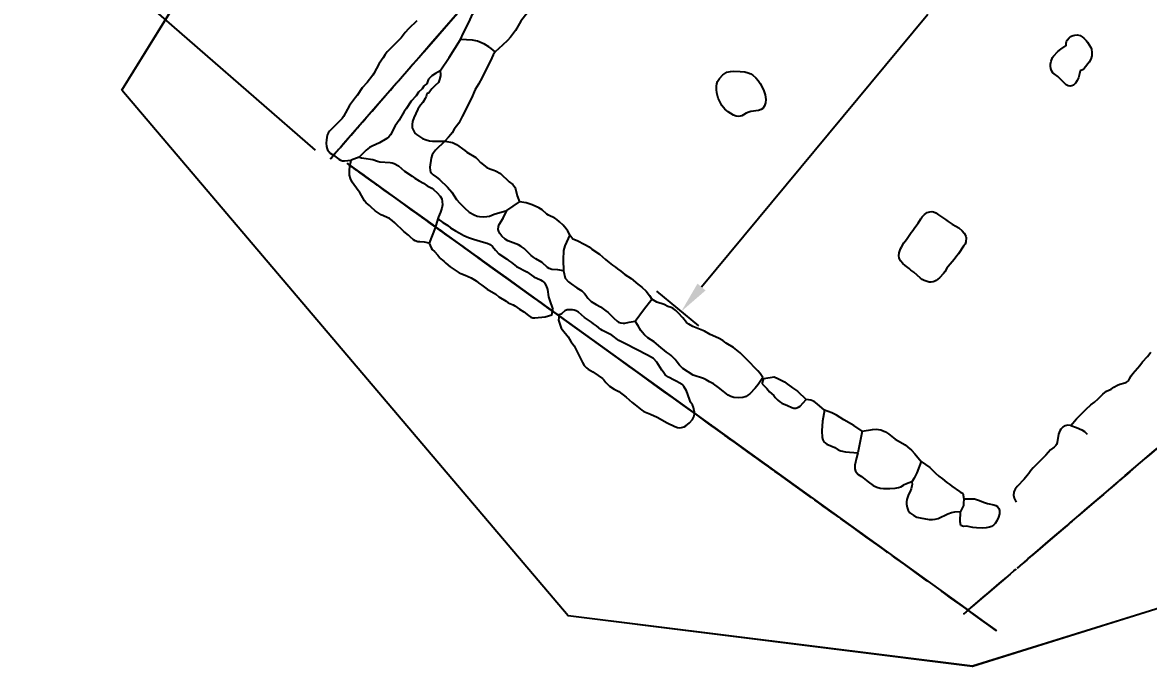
# Model space of a CAD drawing. Header units: metres. Extents: x -0.3 to 21.8, y 2.9 to 21.1.
# Drawn here: x -0.28 to 12.49, y 2.89 to 10.26 of the extents above; entities that cross this region are included whole.
import ezdxf

# ---------------------------------------------------------------- set-up
doc = ezdxf.new("R2010")
doc.units = ezdxf.units.M
doc.header["$MEASUREMENT"] = 0
doc.header["$XCLIPFRAME"] = 2
doc.layers.get('0').update_dxf_attribs({"color": 1})
for name, color, linetype in [('C-Wand_Steine', 5, 'Continuous'), ('Plan_Bemassung', 7, 'Continuous'), ('Plan_Bild', 251, 'Continuous'), ('Plan_Steine', 5, 'Continuous'), ('SonOms_A-Wand$0$A-Wand-Steine', 5, 'Continuous'), ('SonOms_B-Wand$0$B-Wand_Steine', 5, 'Continuous')]:
    doc.layers.add(name, color=color, linetype=linetype)
doc.styles.get("Standard").update_dxf_attribs({"font": 'arial.ttf'})
doc.dimstyles.get("Standard").update_dxf_attribs({"dimscale": 2, "dimtxt": 0.18, "dimasz": 0.18, "dimexe": 0.18, "dimexo": 0.0625, "dimgap": 0.09, "dimtad": 0, "dimtih": 1, "dimtoh": 1, "dimzin": 0, "dimdsep": 46, "dimtxsty": 'Standard', "dimcen": 0.09, "dimadec": 0, "dimazin": 0, "dimtfac": 1, "dimtofl": 0, "dimtmove": 0, "dimatfit": 3, "dimfxl": 1, "dimtolj": 1, "dimtzin": 0, "dimarcsym": 0})
picture_1 = doc.add_image_def('image1.jpg', size_in_pixel=(608, 517))

# ---------------------------------------------------------------- blocks, each defined once
blk = doc.blocks.new('*D1')
at = {"layer": 'Defpoints', "color": 0, "transparency": 16777216}
for p in [(8.136, 20.814), (11.283, 18.071), (3.141, 8.729)]:
    blk.add_point(p, dxfattribs=at)
at = {"layer": 'Plan_Bemassung', "color": 0, "lineweight": -2, "transparency": 16777216}
for p, q in [((11.189, 18.154), (7.864, 21.051)), ((7.899, 20.543), (4.382, 16.507)), ((0.231, 11.743), (3.748, 15.779)), ((3.047, 8.811), (-0.277, 11.708))]:
    blk.add_line(p, q, dxfattribs=at)
at = {"layer": 'Plan_Bemassung', "color": 0, "transparency": 16777216}
for points in [[(7.854, 20.582), (7.944, 20.503), (8.136, 20.814)], [(0.185, 11.783), (0.276, 11.704), (-0.006, 11.472)]]:
    blk.add_solid(points, dxfattribs=at)
at = {"layer": 'Plan_Bemassung', "color": 0, "transparency": 16777216, "insert": (4.065, 16.143), "char_height": 0.36, "attachment_point": 5}
blk.add_mtext('\\A1;12.39', dxfattribs=at)
blk = doc.blocks.new('*D3')
at = {"layer": 'Defpoints', "color": 0, "transparency": 16777216}
for p in [(13.39, 14.455), (13.684, 14.211), (7.488, 6.738)]:
    blk.add_point(p, dxfattribs=at)
at = {"layer": 'Plan_Bemassung', "color": 0, "lineweight": -2, "transparency": 16777216}
for p, q in [((13.588, 14.291), (13.112, 14.685)), ((13.16, 14.178), (10.593, 11.083)), ((7.423, 7.26), (9.99, 10.355)), ((7.391, 6.818), (6.916, 7.212))]:
    blk.add_line(p, q, dxfattribs=at)
at = {"layer": 'Plan_Bemassung', "color": 0, "transparency": 16777216}
for points in [[(13.114, 14.216), (13.206, 14.14), (13.39, 14.455)], [(7.377, 7.298), (7.469, 7.221), (7.193, 6.982)]]:
    blk.add_solid(points, dxfattribs=at)
at = {"layer": 'Plan_Bemassung', "color": 0, "transparency": 16777216, "insert": (10.291, 10.719), "char_height": 0.36, "attachment_point": 5}
blk.add_mtext('\\A1;9.71', dxfattribs=at)
blk = doc.blocks.new('SonOms_A-Wand')
at = {"layer": 'SonOms_A-Wand$0$A-Wand-Steine', "extrusion": (-0.753505, 0.657443, -1.93142e-16), "elevation": 3.307}
blk.add_lwpolyline([(-8.867, 1.1), (-8.898, 1.206), (-8.935, 1.304), (-8.999, 1.344), (-9.02, 1.369), (-9.026, 1.567), (-9.038, 1.63), (-9.089, 1.689), (-9.13, 1.691), (-9.147, 1.691), (-9.175, 1.708), (-9.236, 1.766), (-9.295, 1.786), (-9.398, 1.757), (-9.522, 1.739), (-9.636, 1.768), (-9.716, 1.772), (-9.764, 1.753), (-9.808, 1.752), (-9.854, 1.765), (-9.922, 1.745), (-10.075, 1.669), (-10.296, 1.549), (-10.459, 1.494), (-10.719, 1.525), (-10.837, 1.535), (-10.952, 1.56), (-11.025, 1.583), (-11.105, 1.612), (-11.212, 1.619), (-11.249, 1.597), (-11.302, 1.62), (-11.386, 1.561), (-11.479, 1.444), (-11.532, 1.372), (-11.537, 1.308), (-11.532, 1.046), (-11.547, 0.946), (-11.507, 0.784), (-11.477, 0.696), (-11.435, 0.57), (-11.408, 0.475), (-11.286, 0.436), (-11.079, 0.219), (-11.014, 0.14), (-10.948, 0.11), (-10.762, 0.126), (-10.68, 0.15), (-10.562, 0.147), (-10.441, 0.122), (-10.306, 0.109), (-10.202, 0.084), (-10.094, 0.073), (-9.996, 0.118), (-9.818, 0.074), (-9.67, 0.065), (-9.424, 0.04), (-9.23, 0.039), (-9.026, 0.014), (-8.911, 0.088), (-8.869, 0.171), (-8.82, 0.258), (-8.799, 0.365), (-8.779, 0.486), (-8.702, 0.584), (-8.683, 0.627), (-8.692, 0.684), (-8.735, 0.739), (-8.769, 0.855), (-8.823, 0.91), (-8.852, 0.962)], close=True, dxfattribs=at)
blk = doc.blocks.new('SonOms_B-Wand')
at = {"layer": 'SonOms_B-Wand$0$B-Wand_Steine', "extrusion": (-0.584431, -0.811443, -2.64902e-16), "elevation": -9.019}
for points in [[(-2.108, 0.308), (-2.166, 0.335), (-2.241, 0.33), (-2.295, 0.312), (-2.297, 0.24), (-2.274, 0.193), (-2.261, 0.151), (-2.261, 0.07), (-2.249, 0.047), (-2.18, 0.058), (-2.079, 0.083), (-1.897, 0.139), (-1.879, 0.171), (-1.908, 0.191), (-1.973, 0.2), (-2.041, 0.236)], [(-1.079, 0.791), (-1.116, 0.909), (-1.154, 0.996), (-1.215, 1.1), (-1.235, 1.281), (-1.261, 1.382), (-1.327, 1.483), (-1.414, 1.509), (-1.405, 1.558), (-1.419, 1.665), (-1.495, 1.74), (-1.65, 1.777), (-1.783, 1.772), (-1.861, 1.728), (-1.968, 1.555), (-2.118, 1.451), (-2.103, 1.365), (-2.138, 1.255), (-2.101, 1.128), (-2.069, 1.01), (-2.161, 0.814), (-2.178, 0.598), (-2.202, 0.416), (-2.178, 0.35), (-2.106, 0.324), (-2.04, 0.289), (-1.982, 0.26), (-1.823, 0.269), (-1.705, 0.301), (-1.593, 0.306), (-1.445, 0.303), (-1.267, 0.28), (-1.105, 0.254), (-1.07, 0.289), (-1.053, 0.344), (-1.065, 0.508), (-1.056, 0.65)], [(-0.577, 0.038), (-0.588, 0.119), (-0.64, 0.217), (-0.704, 0.257), (-0.816, 0.254), (-0.926, 0.269), (-1.004, 0.266), (-1.09, 0.223), (-1.137, 0.151), (-1.203, 0.145), (-1.238, 0.162), (-1.301, 0.226), (-1.388, 0.252), (-1.463, 0.249), (-1.546, 0.182), (-1.636, 0.104), (-1.691, 0.107), (-1.769, 0.093), (-1.861, 0.032), (-1.893, -0.043), (-1.867, -0.106), (-1.821, -0.17), (-1.772, -0.167), (-1.656, -0.109), (-1.396, 0.006), (-1.287, 0.015), (-1.189, -0.014), (-1.013, -0.071), (-0.851, -0.112), (-0.66, -0.074), (-0.594, -0.034)], [(0.477, 0.52), (0.479, 0.632), (0.505, 0.779), (0.511, 0.973), (0.505, 1.25), (0.436, 1.397), (0.364, 1.428), (0.321, 1.5), (0.24, 1.578), (-0.046, 1.702), (-0.268, 1.728), (-0.456, 1.717), (-0.496, 1.682), (-0.528, 1.679), (-0.666, 1.766), (-0.736, 1.757), (-0.86, 1.702), (-0.935, 1.599), (-0.949, 1.391), (-0.975, 1.1), (-1.018, 0.993), (-1.004, 0.898), (-0.958, 0.759), (-0.992, 0.603), (-1.007, 0.35), (-0.978, 0.289), (-0.938, 0.286), (-0.857, 0.292), (-0.684, 0.283), (-0.626, 0.249), (-0.594, 0.185), (-0.545, 0.032), (-0.476, -0.083), (-0.395, -0.112), (-0.259, -0.083), (-0.075, -0.06), (0.168, -0.043), (0.263, -0.008), (0.338, 0.102), (0.41, 0.315), (0.422, 0.416)], [(2.795, 0.591), (2.801, 0.675), (2.785, 0.843), (2.756, 0.995), (2.792, 1.111), (2.837, 1.192), (2.821, 1.276), (2.737, 1.421), (2.617, 1.563), (2.459, 1.731), (2.365, 1.806), (2.258, 1.854), (2.126, 1.857), (1.99, 1.893), (1.793, 1.893), (1.695, 1.769), (1.634, 1.707), (1.53, 1.623), (1.159, 1.549), (0.848, 1.449), (0.732, 1.326), (0.674, 1.11), (0.629, 0.848), (0.561, 0.661), (0.554, 0.551), (0.49, 0.46), (0.48, 0.396), (0.428, 0.331), (0.419, 0.208), (0.396, 0.063), (0.486, -0.021), (0.529, -0.024), (0.642, -0.002), (0.975, -0.053), (1.324, -0.06), (1.725, -0.099), (1.838, -0.05), (1.941, -0.037), (2.164, -0.086), (2.491, -0.141), (2.572, -0.124), (2.575, 0.002), (2.64, 0.053), (2.74, 0.079), (2.795, 0.173), (2.801, 0.297), (2.779, 0.465)], [(2.787, -0.076), (2.765, -0.043), (2.765, 0), (2.776, 0.026), (2.783, 0.044), (2.721, 0.051), (2.642, 0.033), (2.598, 0), (2.598, -0.065), (2.609, -0.101), (2.678, -0.13), (2.769, -0.126), (2.798, -0.112)], [(3.018, -0.036), (3.015, 0.015), (2.979, 0.04), (2.913, 0.022), (2.845, 0.011), (2.79, 0.022), (2.776, -0.025), (2.808, -0.076), (2.87, -0.101), (2.975, -0.083)], [(3.612, 0.435), (3.543, 0.496), (3.471, 0.612), (3.384, 0.702), (3.304, 0.71), (3.214, 0.691), (3.127, 0.702), (3.026, 0.757), (2.979, 0.71), (2.888, 0.695), (2.848, 0.615), (2.841, 0.5), (2.892, 0.42), (2.913, 0.312), (2.939, 0.181), (3.029, 0.156), (3.058, 0.149), (3.127, 0.16), (3.239, 0.145), (3.33, 0.113), (3.409, 0.08), (3.522, 0.084), (3.569, 0.131), (3.616, 0.214), (3.652, 0.337)], [(3.375, 0.042), (3.354, 0.08), (3.288, 0.118), (3.139, 0.133), (3.078, 0.118), (3.058, 0.075), (3.045, -0.065), (3.07, -0.082), (3.342, -0.093), (3.369, -0.062), (3.39, -0.024)], [(3.638, 0.016), (3.615, 0.07), (3.582, 0.095), (3.565, 0.087), (3.534, 0.062), (3.468, 0.062), (3.387, 0.067), (3.397, 0.016), (3.405, -0.032), (3.387, -0.07), (3.367, -0.103), (3.425, -0.118), (3.476, -0.123), (3.577, -0.115), (3.62, -0.088), (3.641, -0.034)], [(4.168, 0.032), (4.216, 0.118), (4.185, 0.166), (4.064, 0.156), (3.932, 0.168), (3.81, 0.194), (3.729, 0.181), (3.694, 0.108), (3.674, -0.044), (3.724, -0.082), (3.765, -0.095), (3.823, -0.08), (3.957, -0.08), (4.046, -0.05)], [(4.569, -0.012), (4.537, 0.038), (4.464, 0.073), (4.347, 0.093), (4.292, 0.08), (4.237, 0.038), (4.236, 0.007), (4.34, -0.046), (4.376, -0.049), (4.471, -0.04), (4.557, -0.042)], [(4.839, 0.061), (4.81, 0.103), (4.784, 0.124), (4.706, 0.139), (4.629, 0.121), (4.599, 0.096), (4.596, 0.05), (4.62, 0.025), (4.667, 0.016), (4.835, 0.023)], [(5.252, 0.023), (5.218, 0.05), (5.114, 0.069), (4.95, 0.069), (4.858, 0.038), (4.842, -0.033), (4.876, -0.078), (4.952, -0.09), (5.161, -0.065), (5.218, -0.039)], [(5.811, 0.006), (5.802, 0.057), (5.727, 0.084), (5.491, 0.124), (5.358, 0.11), (5.316, 0.068), (5.328, 0.011), (5.431, -0.012), (5.468, -0.03), (5.601, -0.083), (5.74, -0.088)], [(6.773, 0.03), (6.743, 0.106), (6.672, 0.126), (6.562, 0.135), (6.438, 0.135), (6.326, 0.11), (6.133, 0.088), (6.033, 0.088), (6.007, 0.046), (6.015, 0.007), (6.083, -0.052), (6.111, -0.075), (6.189, -0.076), (6.29, -0.073), (6.36, -0.032), (6.454, -0.03), (6.576, -0.059), (6.718, -0.095), (6.766, -0.05)]]:
    blk.add_lwpolyline(points, close=True, dxfattribs=at)
blk.add_lwpolyline([(-2.289, 0.007), (6.377, -0.011)], dxfattribs=at)
blk = doc.blocks.new('SonOms_C-Wand')
at = {"layer": 'C-Wand_Steine', "extrusion": (0.65081, -0.75924, -4.7566e-16), "elevation": 4.071}
for points in [[(13.304, 0.115), (13.299, 0.189), (13.28, 0.222), (13.192, 0.265), (13.079, 0.265), (13.007, 0.246), (12.95, 0.246), (12.9, 0.261), (12.682, 0.227), (12.62, 0.179), (12.567, 0.108), (12.57, 0.043), (12.584, -0.062), (12.615, -0.115), (12.68, -0.146), (12.907, -0.167), (13.055, -0.172), (13.101, -0.158), (13.194, -0.117), (13.266, -0.038), (13.282, 0.034)], [(12.53, -0.139), (12.554, -0.101), (12.569, -0.043), (12.559, 0.033), (12.53, 0.098), (12.487, 0.165), (12.387, 0.196), (12.289, 0.201), (12.181, 0.213), (12.049, 0.234), (11.971, 0.249), (11.906, 0.241), (11.822, 0.203), (11.784, 0.127), (11.786, 0.069), (11.782, -0.067), (11.796, -0.117), (11.827, -0.151), (11.923, -0.156), (12.047, -0.175), (12.329, -0.179), (12.514, -0.179)], [(11.747, 0.134), (11.716, 0.158), (11.625, 0.186), (11.46, 0.22), (11.312, 0.253), (11.216, 0.27), (11.144, 0.256), (11.053, 0.227), (11.01, 0.16), (11.005, 0.079), (11.015, -0.038), (11.034, -0.067), (11.168, -0.072), (11.235, -0.086), (11.343, -0.105), (11.467, -0.108), (11.596, -0.124), (11.747, -0.139), (11.773, -0.084), (11.771, -0.026)], [(10.983, 0), (10.981, 0.065), (10.971, 0.134), (10.959, 0.198), (10.897, 0.218), (10.765, 0.237), (10.658, 0.258), (10.56, 0.256), (10.471, 0.246), (10.325, 0.258), (10.241, 0.237), (10.203, 0.186), (10.206, 0.105), (10.22, 0), (10.28, -0.022), (10.38, -0.055), (10.495, -0.088), (10.579, -0.088), (10.732, -0.091), (10.847, -0.065), (10.954, -0.045)]]:
    blk.add_lwpolyline(points, close=True, dxfattribs=at)

msp = doc.modelspace()

# ---------------------------------------------------------------- linework, layer by layer
at = {"layer": 'Plan_Bild'}
msp.add_lwpolyline([(0.85, 9.495), (4.661, 15.664), (11.406, 18.731), (16.633, 16.844), (20.174, 11.046), (16.431, 4.809), (10.496, 2.955), (5.909, 3.529)], close=True, dxfattribs=at)
at = {"layer": 'Plan_Steine'}
for p, q in [((4.365, 9.657), (4.328, 9.62)), ((4.439, 9.582), (4.402, 9.545)), ((4.253, 9.509), (4.215, 9.472)), ((4.402, 9.545), (4.364, 9.508)), ((3.542, 8.735), (3.449, 8.698)), ((5.216, 8.129), (5.358, 8.225)), ((9.243, 5.623), (9.196, 5.377))]:
    msp.add_line(p, q, dxfattribs=at)
for points in [[(4.689, 10.067), (4.725, 10.145), (4.789, 10.269), (4.826, 10.354), (4.839, 10.375), (4.894, 10.444), (4.935, 10.517), (4.961, 10.569), (4.99, 10.616), (5.02, 10.654), (5.054, 10.712), (5.068, 10.755), (5.072, 10.789), (5.068, 10.812), (5.061, 10.834), (5.043, 10.877)], [(5.475, 10.402), (5.427, 10.345), (5.375, 10.278), (5.312, 10.17), (5.256, 10.096), (5.222, 10.058), (5.167, 10.004), (5.081, 9.929)], [(4.194, 10.279), (4.1, 10.189), (4.063, 10.149), (4.039, 10.116), (4.016, 10.089), (3.892, 9.964), (3.858, 9.928), (3.837, 9.899), (3.814, 9.859), (3.768, 9.797), (3.707, 9.683), (3.696, 9.665), (3.631, 9.581), (3.576, 9.521), (3.519, 9.433), (3.5, 9.412), (3.432, 9.318), (3.362, 9.193), (3.346, 9.172), (3.319, 9.142), (3.221, 9.047), (3.203, 9.027), (3.188, 9.005), (3.177, 8.981), (3.172, 8.956), (3.169, 8.93), (3.168, 8.892), (3.171, 8.853), (3.176, 8.829), (3.181, 8.817), (3.195, 8.797), (3.212, 8.78), (3.25, 8.755), (3.308, 8.711), (3.329, 8.698), (3.352, 8.691), (3.374, 8.69), (3.449, 8.698)], [(4.459, 9.712), (4.561, 9.863), (4.689, 10.067)], [(5.081, 9.929), (5.039, 9.968), (5.01, 9.987), (4.96, 10.017), (4.884, 10.051), (4.826, 10.061), (4.689, 10.067)], [(5.081, 9.929), (5.061, 9.893), (5.046, 9.859), (4.934, 9.637), (4.895, 9.563), (4.856, 9.501), (4.814, 9.404), (4.708, 9.193), (4.669, 9.119), (4.618, 9.049), (4.594, 9.009), (4.58, 8.989), (4.555, 8.961), (4.51, 8.916)], [(4.459, 9.712), (4.406, 9.684), (4.365, 9.657)], [(4.459, 9.712), (4.462, 9.673), (4.462, 9.657), (4.452, 9.614), (4.439, 9.582)], [(4.328, 9.62), (4.318, 9.598), (4.309, 9.564)], [(4.215, 9.472), (4.187, 9.428), (4.131, 9.369), (4.075, 9.28), (4.051, 9.251), (3.995, 9.153), (3.949, 9.09), (3.894, 8.988), (3.876, 8.963), (3.854, 8.944), (3.772, 8.895), (3.687, 8.859), (3.659, 8.844), (3.619, 8.811), (3.542, 8.735)], [(4.309, 9.564), (4.296, 9.558), (4.284, 9.55), (4.274, 9.539), (4.253, 9.509)], [(4.308, 9.453), (4.299, 9.42), (4.289, 9.397)], [(4.364, 9.508), (4.343, 9.478), (4.333, 9.467), (4.321, 9.459), (4.308, 9.453)], [(4.289, 9.397), (4.261, 9.353), (4.236, 9.323), (4.207, 9.276), (4.159, 9.181), (4.144, 9.137), (4.14, 9.102), (4.143, 9.067), (4.155, 9.034), (4.172, 9.005), (4.19, 8.99), (4.258, 8.946), (4.302, 8.928), (4.337, 8.918), (4.372, 8.915), (4.51, 8.916)], [(4.51, 8.916), (4.405, 8.813), (4.382, 8.783), (4.369, 8.761), (4.357, 8.722), (4.342, 8.621), (4.346, 8.581), (4.351, 8.568), (4.364, 8.548), (4.381, 8.531), (4.419, 8.506), (4.451, 8.48), (4.544, 8.391), (4.59, 8.337), (4.646, 8.253), (4.683, 8.211), (4.734, 8.157), (4.789, 8.109), (4.843, 8.08), (4.877, 8.065), (4.905, 8.059), (4.947, 8.056), (4.99, 8.059), (5.018, 8.065), (5.073, 8.085), (5.216, 8.129)], [(4.51, 8.916), (4.599, 8.898), (4.623, 8.89), (4.646, 8.878), (4.739, 8.81), (4.76, 8.791), (4.864, 8.728), (4.881, 8.712), (4.915, 8.674), (4.99, 8.617), (5.023, 8.6), (5.067, 8.587), (5.088, 8.578), (5.144, 8.546), (5.241, 8.454), (5.282, 8.422), (5.304, 8.394), (5.314, 8.373), (5.334, 8.296), (5.358, 8.225)], [(4.335, 7.756), (4.28, 7.769), (4.227, 7.771), (4.205, 7.774), (4.175, 7.784), (4.158, 7.794), (4.118, 7.828), (4.098, 7.848), (4.047, 7.888), (3.945, 7.989), (3.916, 8.015), (3.885, 8.036), (3.789, 8.08), (3.723, 8.124), (3.675, 8.166), (3.656, 8.185), (3.619, 8.216), (3.601, 8.238), (3.547, 8.333), (3.529, 8.355), (3.462, 8.449), (3.443, 8.492), (3.432, 8.529), (3.429, 8.585), (3.433, 8.626), (3.449, 8.698)], [(3.542, 8.735), (3.565, 8.727), (3.593, 8.721), (3.694, 8.707), (3.75, 8.687), (3.773, 8.682), (3.893, 8.674), (3.916, 8.67), (3.937, 8.663), (3.987, 8.635), (4.053, 8.574), (4.141, 8.517), (4.171, 8.493), (4.221, 8.463), (4.269, 8.438), (4.313, 8.409), (4.363, 8.381), (4.382, 8.367), (4.426, 8.327), (4.458, 8.291), (4.476, 8.259), (4.483, 8.229), (4.484, 8.192), (4.478, 8.155), (4.463, 8.11), (4.439, 8.057), (4.432, 8.034)], [(5.931, 7.851), (5.908, 7.892), (5.889, 7.919), (5.853, 7.961), (5.813, 8), (5.782, 8.026), (5.759, 8.04), (5.687, 8.075), (5.668, 8.087), (5.614, 8.137), (5.576, 8.158), (5.503, 8.193), (5.481, 8.201), (5.434, 8.215), (5.358, 8.225)], [(5.858, 7.444), (5.794, 7.454), (5.725, 7.46), (5.694, 7.47), (5.676, 7.482), (5.617, 7.537), (5.542, 7.578), (5.52, 7.593), (5.49, 7.619), (5.41, 7.696), (5.379, 7.72), (5.346, 7.737), (5.227, 7.783), (5.195, 7.804), (5.157, 7.838), (5.134, 7.868), (5.123, 7.89), (5.118, 7.913), (5.121, 7.948), (5.128, 7.97), (5.172, 8.041), (5.216, 8.129)], [(4.432, 8.034), (4.403, 7.933), (4.335, 7.756)], [(4.432, 8.034), (4.491, 7.991), (4.545, 7.956), (4.576, 7.932), (4.633, 7.898), (4.674, 7.876), (4.726, 7.843), (4.78, 7.821), (4.836, 7.802), (4.949, 7.767), (4.993, 7.756), (5.025, 7.741), (5.052, 7.718), (5.085, 7.677), (5.123, 7.638), (5.21, 7.58), (5.232, 7.561), (5.267, 7.538), (5.326, 7.493), (5.44, 7.431), (5.522, 7.376), (5.596, 7.343), (5.616, 7.331), (5.643, 7.306), (5.662, 7.275), (5.677, 7.23), (5.688, 7.15), (5.7, 7.116), (5.737, 7.003)], [(5.931, 7.851), (5.873, 7.726), (5.859, 7.675), (5.852, 7.567), (5.858, 7.444)], [(5.931, 7.851), (5.965, 7.807), (6.014, 7.786), (6.099, 7.743), (6.147, 7.714), (6.177, 7.69), (6.264, 7.633), (6.332, 7.571), (6.358, 7.553), (6.414, 7.508), (6.449, 7.484), (6.471, 7.465), (6.506, 7.441), (6.554, 7.403), (6.625, 7.357), (6.702, 7.291), (6.745, 7.259), (6.796, 7.213), (6.831, 7.162), (6.861, 7.123)], [(4.335, 7.756), (4.356, 7.706), (4.369, 7.685), (4.395, 7.661), (4.433, 7.621), (4.456, 7.591), (4.468, 7.578), (4.505, 7.549), (4.524, 7.529), (4.572, 7.487), (4.653, 7.437), (4.675, 7.42), (4.694, 7.412), (4.743, 7.395), (4.809, 7.363), (4.867, 7.329), (4.897, 7.304), (4.93, 7.281), (4.991, 7.234), (5.089, 7.178), (5.126, 7.149), (5.207, 7.099), (5.23, 7.082), (5.288, 7.059), (5.307, 7.048), (5.36, 7.009), (5.408, 6.979), (5.461, 6.936), (5.488, 6.918), (5.51, 6.91), (5.532, 6.909), (5.648, 6.922), (5.724, 6.943), (5.737, 7.003)], [(5.858, 7.444), (5.875, 7.36), (5.913, 7.32), (5.946, 7.297), (6.007, 7.251), (6.047, 7.228), (6.065, 7.215), (6.097, 7.185), (6.11, 7.168), (6.133, 7.135), (6.172, 7.096), (6.229, 7.06), (6.277, 7.034), (6.338, 6.988), (6.364, 6.97), (6.41, 6.927), (6.427, 6.907), (6.465, 6.871), (6.482, 6.861), (6.506, 6.852), (6.536, 6.849), (6.555, 6.851), (6.604, 6.862), (6.669, 6.871)], [(6.669, 6.871), (6.766, 7.002), (6.861, 7.123)], [(8.119, 6.232), (8.086, 6.279), (8.06, 6.31), (7.937, 6.437), (7.86, 6.512), (7.784, 6.572), (7.704, 6.623), (7.665, 6.652), (7.617, 6.68), (7.522, 6.722), (7.458, 6.759), (7.325, 6.81), (7.277, 6.838), (7.252, 6.856), (7.21, 6.909), (7.158, 6.966), (7.13, 6.992), (7.1, 7.015), (7.079, 7.026), (7.04, 7.04), (6.998, 7.062), (6.915, 7.089), (6.861, 7.123)], [(8.119, 6.232), (8.066, 6.155), (8.032, 6.113), (7.969, 6.049), (7.949, 6.033), (7.928, 6.019), (7.916, 6.013), (7.891, 6.006), (7.839, 6.002), (7.788, 6.007), (7.754, 6.019), (7.726, 6.033), (7.67, 6.076), (7.614, 6.121), (7.558, 6.162), (7.515, 6.182), (7.476, 6.207), (7.447, 6.22), (7.329, 6.258), (7.21, 6.334), (7.172, 6.374), (7.148, 6.408), (7.124, 6.436), (7.08, 6.481), (7.061, 6.497), (7.026, 6.521), (7.004, 6.54), (6.96, 6.572), (6.884, 6.638), (6.813, 6.684), (6.775, 6.718), (6.749, 6.747), (6.734, 6.767), (6.705, 6.819), (6.669, 6.871)], [(11.609, 5.69), (11.675, 5.765), (11.783, 5.873), (11.838, 5.922), (11.881, 5.953), (11.921, 5.989), (11.975, 6.045), (12.016, 6.079), (12.067, 6.102), (12.097, 6.123), (12.14, 6.145), (12.168, 6.156), (12.223, 6.171), (12.244, 6.181), (12.263, 6.196), (12.278, 6.216), (12.295, 6.251), (12.315, 6.279), (12.394, 6.368), (12.425, 6.41), (12.48, 6.47), (12.518, 6.521)], [(8.112, 6.161), (8.131, 6.222), (8.246, 6.239), (8.29, 6.223), (8.364, 6.184), (8.384, 6.17), (8.453, 6.115), (8.513, 6.076), (8.611, 5.984)], [(8.112, 6.161), (8.162, 6.107), (8.194, 6.07), (8.243, 6.029), (8.259, 6.006), (8.287, 5.975), (8.309, 5.957), (8.332, 5.942), (8.396, 5.917), (8.448, 5.891), (8.47, 5.886), (8.492, 5.886), (8.523, 5.896), (8.541, 5.907), (8.611, 5.984)], [(8.817, 5.861), (8.733, 5.934), (8.699, 5.959), (8.663, 5.976), (8.611, 5.984)], [(8.817, 5.861), (8.793, 5.736), (8.786, 5.627), (8.79, 5.552), (8.797, 5.525), (8.81, 5.502), (8.827, 5.487), (8.845, 5.477), (8.933, 5.437), (8.974, 5.413), (9.004, 5.401), (9.055, 5.39), (9.196, 5.377)], [(9.243, 5.623), (9.151, 5.688), (9.036, 5.752), (8.954, 5.807), (8.9, 5.832), (8.817, 5.861)], [(9.243, 5.623), (9.362, 5.643), (9.402, 5.645), (9.429, 5.644), (9.455, 5.639), (9.51, 5.618), (9.544, 5.594), (9.617, 5.532), (9.732, 5.468), (9.764, 5.444), (9.805, 5.407), (9.842, 5.367), (9.912, 5.278)], [(11.609, 5.69), (11.578, 5.692), (11.548, 5.684), (11.522, 5.67), (11.497, 5.645), (11.485, 5.629), (11.47, 5.589), (11.456, 5.495), (11.448, 5.473), (11.442, 5.463), (11.423, 5.444), (11.382, 5.413), (11.328, 5.352), (11.184, 5.207), (11.159, 5.178), (11.134, 5.143), (11.115, 5.121), (11.082, 5.078), (11.003, 4.996), (10.978, 4.966), (10.967, 4.944), (10.963, 4.933), (10.961, 4.898), (10.969, 4.864), (10.992, 4.817)], [(11.609, 5.69), (11.675, 5.667), (11.737, 5.638), (11.764, 5.62), (11.796, 5.591)], [(9.196, 5.377), (9.18, 5.323), (9.163, 5.239), (9.163, 5.198), (9.17, 5.171), (9.183, 5.151), (9.2, 5.134), (9.238, 5.108), (9.312, 5.049), (9.371, 5.007), (9.409, 4.989), (9.447, 4.979), (9.488, 4.975), (9.56, 4.974), (9.617, 4.977), (9.658, 4.985), (9.682, 4.994), (9.713, 5.013)], [(9.912, 5.278), (9.864, 5.152), (9.833, 5.091), (9.806, 5.049)], [(9.912, 5.278), (10.013, 5.21), (10.059, 5.168), (10.076, 5.149), (10.115, 5.112), (10.156, 5.082), (10.206, 5.041), (10.24, 5.018), (10.262, 4.999), (10.347, 4.938), (10.365, 4.929), (10.385, 4.922)], [(9.806, 5.049), (9.746, 5.027), (9.713, 5.013)], [(9.806, 5.049), (9.81, 5.02), (9.808, 5.002), (9.8, 4.97), (9.787, 4.938)], [(9.787, 4.938), (9.771, 4.906), (9.752, 4.848), (9.749, 4.822), (9.748, 4.795), (9.753, 4.756), (9.766, 4.725), (9.777, 4.707), (9.785, 4.699), (9.83, 4.666), (9.863, 4.649), (9.901, 4.639), (10.004, 4.623), (10.044, 4.622), (10.071, 4.624), (10.108, 4.634), (10.215, 4.685), (10.259, 4.7), (10.296, 4.708), (10.361, 4.711)], [(10.396, 4.857), (10.52, 4.856), (10.576, 4.836), (10.62, 4.817), (10.665, 4.802), (10.738, 4.789), (10.761, 4.782), (10.781, 4.768), (10.795, 4.748), (10.802, 4.723), (10.801, 4.685), (10.791, 4.647), (10.77, 4.605), (10.751, 4.576), (10.734, 4.558), (10.713, 4.543), (10.689, 4.533), (10.65, 4.526), (10.609, 4.525), (10.54, 4.526), (10.499, 4.53), (10.429, 4.546), (10.393, 4.544), (10.364, 4.555), (10.354, 4.596), (10.361, 4.711)], [(10.385, 4.922), (10.396, 4.857), (10.395, 4.804), (10.392, 4.781), (10.384, 4.758), (10.361, 4.711)]]:
    msp.add_lwpolyline(points, dxfattribs=at)
for points in [[(11.716, 9.712), (11.71, 9.678), (11.696, 9.632), (11.683, 9.604), (11.664, 9.572), (11.65, 9.557), (11.642, 9.551), (11.623, 9.543), (11.603, 9.54), (11.582, 9.543), (11.557, 9.555), (11.462, 9.647), (11.423, 9.677), (11.408, 9.692), (11.396, 9.709), (11.391, 9.718), (11.384, 9.741), (11.381, 9.765), (11.382, 9.789), (11.387, 9.823), (11.404, 9.863), (11.416, 9.88), (11.462, 9.931), (11.498, 9.959), (11.557, 10), (11.557, 10.025), (11.561, 10.045), (11.569, 10.062), (11.591, 10.089), (11.607, 10.101), (11.636, 10.114), (11.658, 10.119), (11.682, 10.12), (11.716, 10.112), (11.739, 10.1), (11.758, 10.084), (11.785, 10.058), (11.8, 10.039), (11.838, 9.979), (11.846, 9.958), (11.85, 9.921), (11.848, 9.883), (11.839, 9.845), (11.819, 9.812), (11.762, 9.739), (11.745, 9.725)], [(7.711, 9.696), (7.75, 9.706), (7.791, 9.708), (7.86, 9.707), (7.914, 9.702), (7.95, 9.691), (7.982, 9.677), (8.006, 9.662), (8.037, 9.635), (8.065, 9.604), (8.089, 9.57), (8.127, 9.496), (8.146, 9.44), (8.15, 9.413), (8.152, 9.387), (8.148, 9.348), (8.136, 9.314), (8.118, 9.287), (8.101, 9.275), (8.069, 9.263), (7.981, 9.25), (7.958, 9.243), (7.929, 9.232), (7.898, 9.212), (7.88, 9.204), (7.86, 9.198), (7.839, 9.195), (7.817, 9.197), (7.784, 9.211), (7.724, 9.247), (7.686, 9.279), (7.655, 9.319), (7.613, 9.404), (7.596, 9.462), (7.592, 9.501), (7.592, 9.54), (7.596, 9.566), (7.603, 9.591), (7.625, 9.627), (7.664, 9.667), (7.686, 9.683)], [(9.98, 8.104), (10.011, 8.114), (10.033, 8.116), (10.054, 8.112), (10.081, 8.101), (10.109, 8.078), (10.189, 8.026), (10.219, 8.002), (10.267, 7.974), (10.308, 7.952), (10.339, 7.931), (10.377, 7.896), (10.402, 7.869), (10.421, 7.838), (10.425, 7.816), (10.421, 7.774), (10.411, 7.746), (10.394, 7.724), (10.337, 7.636), (10.318, 7.615), (10.286, 7.571), (10.219, 7.494), (10.205, 7.474), (10.181, 7.433), (10.166, 7.413), (10.123, 7.365), (10.084, 7.333), (10.062, 7.321), (10.05, 7.317), (10.027, 7.314), (10.004, 7.315), (9.98, 7.321), (9.948, 7.333), (9.926, 7.345), (9.906, 7.36), (9.832, 7.428), (9.797, 7.452), (9.776, 7.471), (9.731, 7.502), (9.704, 7.527), (9.68, 7.555), (9.668, 7.578), (9.664, 7.589), (9.661, 7.613), (9.664, 7.648), (9.679, 7.692), (9.689, 7.713), (9.718, 7.76), (9.748, 7.798), (9.8, 7.878), (9.818, 7.9), (9.842, 7.935), (9.879, 7.984), (9.909, 8.035), (9.924, 8.055), (9.95, 8.082)], [(5.802, 6.884), (5.83, 6.792), (5.845, 6.772), (5.91, 6.694), (5.94, 6.643), (5.977, 6.592), (5.99, 6.571), (6.074, 6.402), (6.093, 6.371), (6.119, 6.344), (6.138, 6.328), (6.189, 6.298), (6.249, 6.254), (6.298, 6.223), (6.314, 6.207), (6.339, 6.175), (6.378, 6.136), (6.433, 6.101), (6.484, 6.073), (6.57, 6.01), (6.636, 5.948), (6.67, 5.924), (6.727, 5.876), (6.747, 5.861), (6.768, 5.849), (6.843, 5.818), (6.918, 5.781), (7.034, 5.719), (7.119, 5.677), (7.151, 5.666), (7.174, 5.663), (7.196, 5.664), (7.227, 5.674), (7.245, 5.683), (7.285, 5.718), (7.321, 5.757), (7.334, 5.785), (7.342, 5.817), (7.342, 5.839), (7.331, 5.894), (7.32, 5.923), (7.299, 5.954), (7.285, 5.986), (7.251, 6.08), (7.222, 6.13), (7.209, 6.146), (7.202, 6.153), (7.169, 6.174), (7.144, 6.189), (7.113, 6.202), (7.05, 6.235), (7.025, 6.252), (7.012, 6.265), (6.989, 6.297), (6.971, 6.318), (6.917, 6.408), (6.878, 6.448), (6.812, 6.488), (6.559, 6.615), (6.485, 6.654), (6.404, 6.712), (6.3, 6.767), (6.282, 6.779), (6.23, 6.819), (6.197, 6.842), (6.175, 6.861), (6.095, 6.913), (6.029, 6.974), (6.002, 6.989), (5.98, 6.997), (5.958, 7.001), (5.923, 7.002), (5.9, 6.999), (5.873, 6.988), (5.84, 6.959), (5.829, 6.952), (5.809, 6.943)]]:
    msp.add_lwpolyline(points, close=True, dxfattribs=at)

# ---------------------------------------------------------------- block references
for name in ['SonOms_A-Wand', 'SonOms_C-Wand', 'SonOms_B-Wand']:
    msp.add_blockref(name, (0, 0))

# ---------------------------------------------------------------- dimensions: what is measured, and where the dimension line sits
at = {"layer": 'Plan_Bemassung'}
for p1, p2, distance, picture, middle in [((3.141, 8.729), (11.283, 18.071), 4.175, '*D1', (4.065, 16.143)), ((7.488, 6.738), (13.684, 14.211), 0.383, '*D3', (10.291, 10.719))]:
    dim = msp.add_aligned_dim(p1=p1, p2=p2, distance=distance, dimstyle='Standard', dxfattribs=at)
    dim.commit()
    dim.dimension.update_dxf_attribs({"geometry": picture, "text_midpoint": middle})

# ---------------------------------------------------------------- pictures from other files: only their frames are drawn
at = {"layer": 'Plan_Bild'}
image = msp.add_image(picture_1, insert=(0, 0), size_in_units=(22.633, 19.246), dxfattribs=dict(at, fade=50))
image.set_boundary_path([(22.344, 261.433), (124.715, 95.72), (305.9, 13.317), (446.32, 64.027), (541.445, 219.78), (440.886, 387.3), (281.44, 437.107), (158.234, 421.71), (22.344, 261.433)])

doc.saveas('drawing.dxf')
